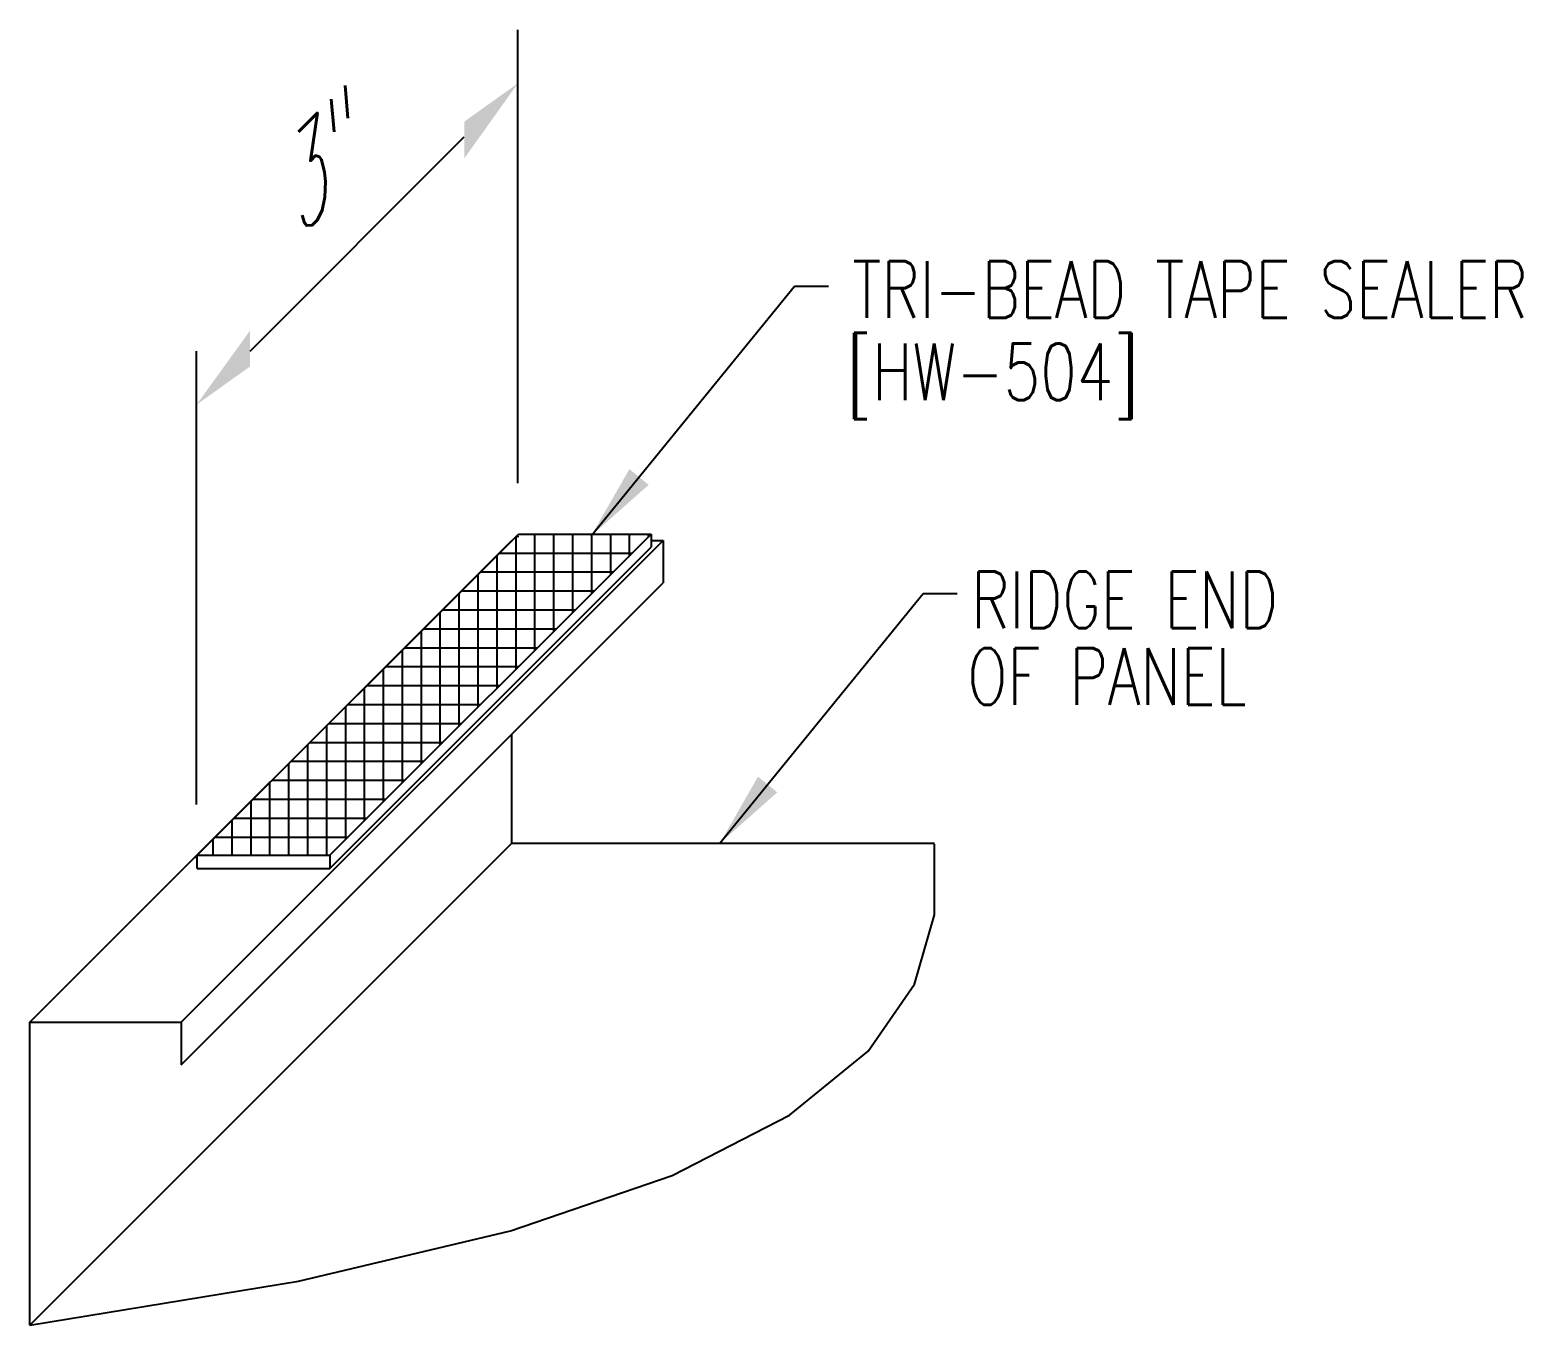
# Model space of a CAD drawing. Header units: inches. Extents: x -2 to 189, y 13 to 99.
# Drawn here: x 30.25 to 40.1, y 37.64 to 46.2 of the extents above; entities that cross this region are included whole.
import ezdxf

# ---------------------------------------------------------------- set-up
doc = ezdxf.new("R2010")
doc.units = ezdxf.units.IN
doc.header["$MEASUREMENT"] = 0
doc.linetypes.add('CENTER2', pattern=[1.125, 0.75, -0.125, 0.125, -0.125])
for name, color, linetype in [('DIM', 2, 'Continuous'), ('PANEL', 11, 'Continuous'), ('SEALANT', 253, 'CENTER2'), ('TAPE', 8, 'Continuous'), ('TEXT', 2, 'Continuous'), ('TEXT1', 7, 'Continuous')]:
    doc.layers.add(name, color=color, linetype=linetype)
doc.styles.add('ROMANS', font='ROMANS.SHX', dxfattribs={"width": 0.75, "height": 0.5})
doc.styles.add('TEXT1', font='ROMANS.shx', dxfattribs={"width": 0.75, "height": 0.375})
doc.dimstyles.new('DETAIL$7', dxfattribs={"dimscale": 4, "dimtxt": 0.375, "dimasz": 0.125, "dimexe": 0.0625, "dimexo": 0.125, "dimgap": 0.0625, "dimtad": 1, "dimdec": 4, "dimzin": 3, "dimdsep": 46, "dimlunit": 4, "dimtxsty": 'TEXT1', "dimblk": 'ARCHTICK', "dimcen": 0.0625, "dimclrd": 7, "dimclre": 7, "dimclrt": 2, "dimadec": 0, "dimazin": 0, "dimtfac": 0.59375, "dimtdec": 4, "dimtmove": 0, "dimatfit": 3, "dimfxl": 0, "dimfrac": 2, "dimtolj": 1, "dimtzin": 3, "dimarcsym": 0})

# ---------------------------------------------------------------- blocks, each defined once
blk = doc.blocks.new('A$C415C3986')
at = {"layer": 'DEFPOINTS', "color": 0, "linetype": 'ByBlock'}
blk.add_point((1.015, 0.9461), dxfattribs=at)
at = {"layer": 'DIM', "color": 7, "linetype": 'ByBlock'}
for p, q in [((1.015, -1.6931), (1.015, 1.2996)), ((-0.7528, -0.8217), (0.6615, 0.5925)), ((-1.1063, -3.8144), (-1.1063, -0.8217))]:
    blk.add_line(p, q, dxfattribs=at)
for points in [[(0.6615, 0.6935), (0.6615, 0.4507), (1.015, 0.9461)], [(-0.7528, -0.6856), (-0.7528, -0.9227), (-1.1063, -1.1753)]]:
    blk.add_solid(points, dxfattribs=at)

msp = doc.modelspace()

# ---------------------------------------------------------------- hatches: boundary and pattern name
at = {"layer": 'SEALANT'}
h = msp.add_hatch(dxfattribs=at)
h.set_pattern_fill('NET', color=256, style=0)
h.set_pattern_definition([(0, (26.70827, 7.11718), (0, 0.125), []), (90, (26.70827, 7.11718), (-0.125, 8e-18), [])])
h.paths.add_polyline_path([(31.35362, 40.74647), (32.22862, 40.74647), (34.34995, 42.86779), (33.47495, 42.86779)])

# ---------------------------------------------------------------- linework, layer by layer
at = {"layer": 'PANEL'}
for p, q in [((30.24793, 39.6443), (33.42991, 42.82628)), ((31.24793, 39.6443), (34.42991, 42.82628)), ((33.42991, 42.82628), (33.43343, 42.82628)), ((34.34995, 42.82628), (34.42991, 42.82628)), ((34.42991, 42.82628), (34.42991, 42.54545)), ((31.24793, 39.36347), (34.42991, 42.54545)), ((33.42991, 40.82628), (33.42991, 41.54545)), ((33.42991, 40.82628), (33.42991, 41.54545)), ((30.24793, 37.6443), (33.42991, 40.82628)), ((33.42991, 40.82628), (36.2214, 40.82628)), ((30.24793, 37.6443), (30.24793, 39.6443)), ((30.24793, 39.6443), (31.24793, 39.6443)), ((31.24793, 39.6443), (31.24793, 39.36347))]:
    msp.add_line(p, q, dxfattribs=at)
msp.add_lwpolyline([(30.24793, 37.6443), (32.02155, 37.93535), (33.42199, 38.26676), (34.48913, 38.6335), (35.26286, 39.03054), (35.78306, 39.45283), (36.08963, 39.89535), (36.22245, 40.35306), (36.22141, 40.82093)], dxfattribs=at)
at = {"layer": 'TAPE'}
for p, q in [((31.35362, 40.74647), (33.47495, 42.86779)), ((32.22862, 40.74647), (34.34995, 42.86779)), ((33.47495, 42.86779), (34.34995, 42.86779)), ((34.34995, 42.86779), (34.34995, 42.78139)), ((32.22862, 40.66007), (34.34995, 42.78139)), ((31.35362, 40.74647), (32.22862, 40.74647)), ((31.35362, 40.66007), (31.35362, 40.74647)), ((32.22862, 40.74647), (32.22862, 40.66007)), ((31.35362, 40.66007), (32.22862, 40.66007))]:
    msp.add_line(p, q, dxfattribs=at)
for p in [(33.47014, 42.85067), (31.34882, 40.72935)]:
    msp.add_point(p, dxfattribs=at)

# ---------------------------------------------------------------- block references
at = {"layer": 'TEXT'}
msp.add_blockref('A$C415C3986', (32.45513, 44.89729), dxfattribs=at)

# ---------------------------------------------------------------- texts
at = {"layer": 'TEXT', "style": 'TEXT1', "width": 0.75}
for s, p in [('TRI-BEAD TAPE SEALER', (35.67804, 44.29438)), ('[HW-504]', (35.64169, 43.7509)), ('RIDGE END ', (36.46337, 42.24638)), ('OF PANEL', (36.43773, 41.74036))]:
    msp.add_text(s, height=0.375, dxfattribs=at).set_placement(p)
at = {"layer": 'TEXT1', "color": 2, "style": 'ROMANS', "oblique": 40, "width": 0.75}
msp.add_text('3"', height=0.5, rotation=45, dxfattribs=at).set_placement((32.02225, 44.81637))

# ---------------------------------------------------------------- leaders
at = {"layer": 'TEXT'}
for points in [[(33.95481, 42.85678), (35.29718, 44.50503), (35.52094, 44.50503)], [(34.80405, 40.82628), (36.14642, 42.47454), (36.37018, 42.47454)]]:
    msp.add_leader(points, dimstyle='DETAIL$7', override={"dimgap": 0.0625, "dimtad": 0}, dxfattribs=at)

doc.saveas('drawing.dxf')
